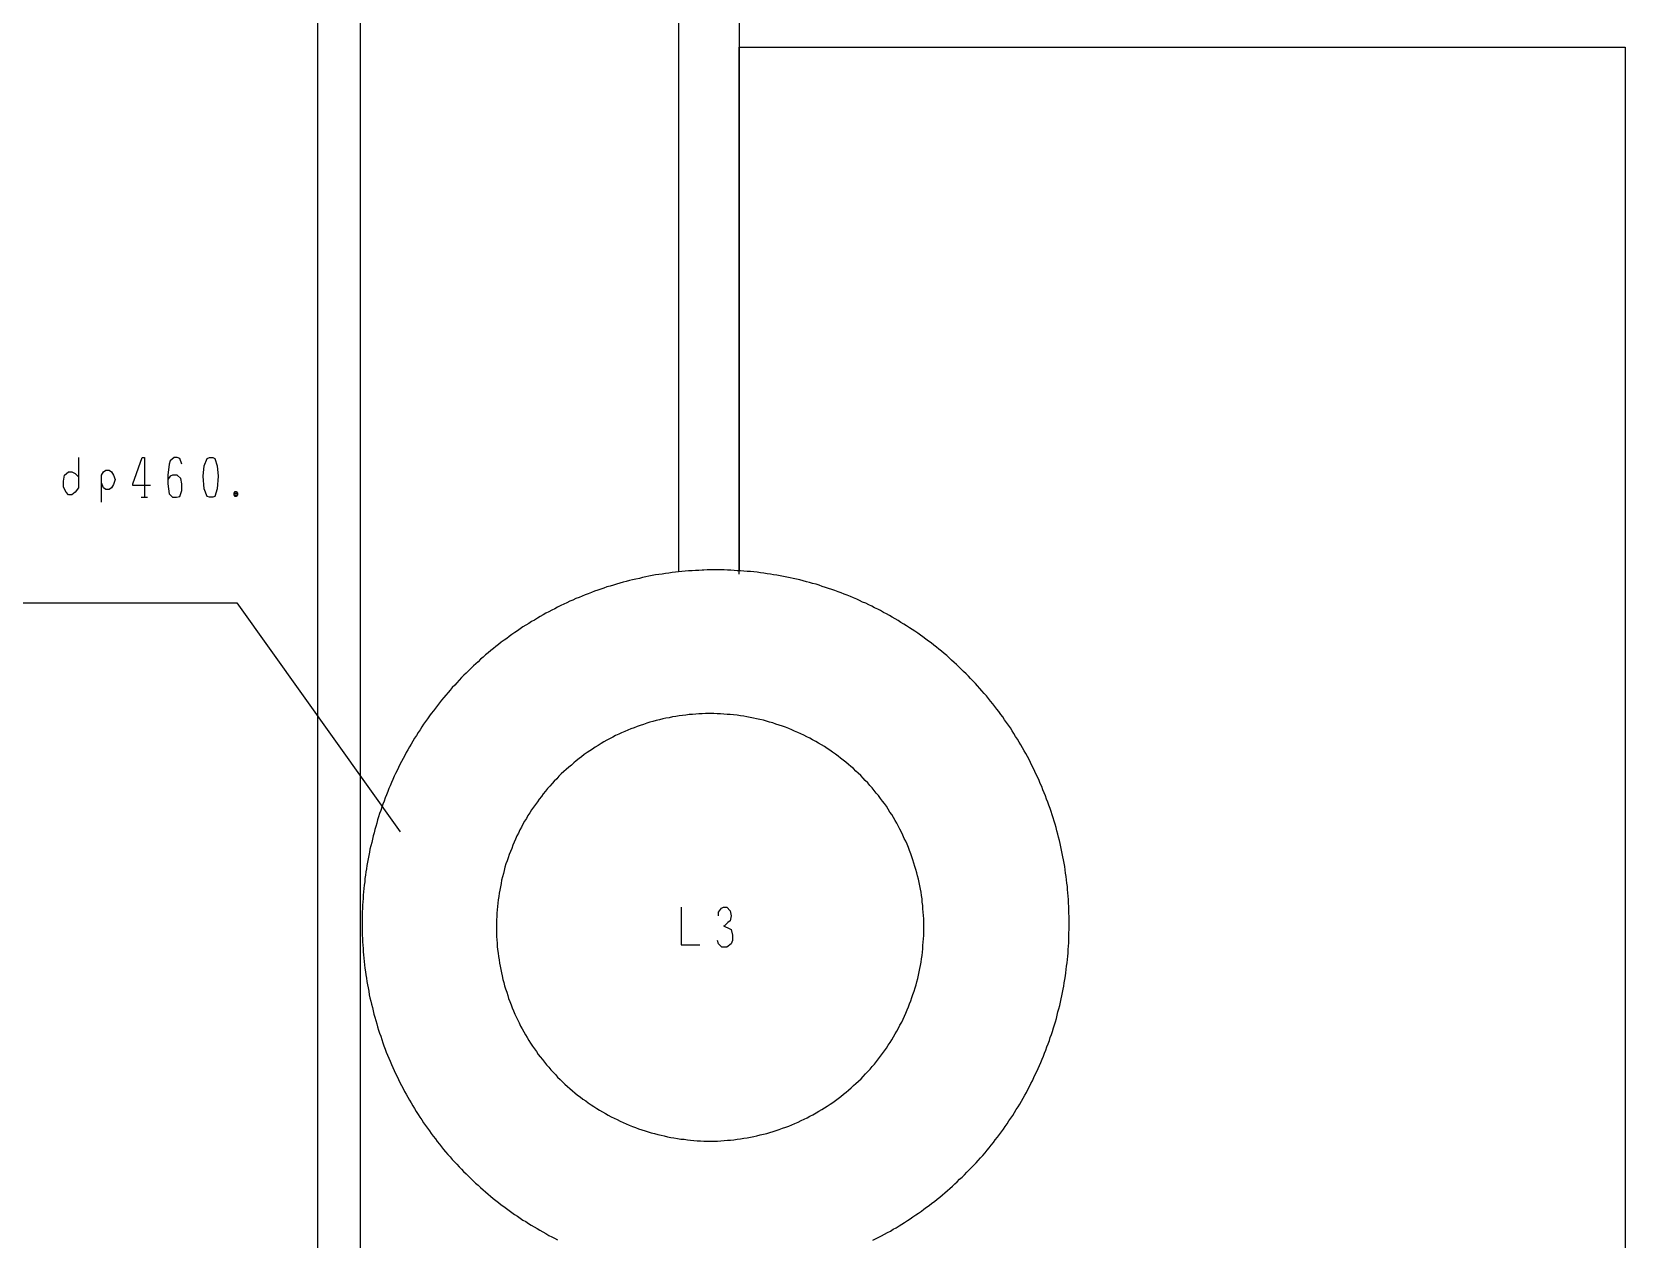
# Model space of a CAD drawing. Extents: x -228 to 961, y -124 to 716.
# Drawn here: x 531.6 to 698, y 406.4 to 532.5 of the extents above; entities that cross this region are included whole.
import ezdxf

# ---------------------------------------------------------------- set-up
doc = ezdxf.new("R2010")
doc.units = 0
doc.layers.add('1', color=1, linetype='CONTINUOUS')

msp = doc.modelspace()

# ---------------------------------------------------------------- linework, layer by layer
at = {"layer": '1'}
for p, q in [((561.42, 653.94), (561.42, 211.09)), ((565.92, 221.87), (565.92, 651.24)), ((599.15, 476.1), (599.15, 557)), ((605.45, 557), (605.45, 476.22)), ((605.45, 475.87), (605.45, 530.87)), ((605.45, 530.87), (697.98, 530.87)), ((697.98, 530.87), (697.98, 260.5)), ((536.45, 488.05), (536.45, 484.87)), ((542.13, 485.3), (543.1, 488.05)), ((543.1, 488.05), (543.35, 488.05)), ((543.35, 488.05), (543.35, 483.9)), ((546.05, 487.7), (545.93, 487.35)), ((546.45, 488.05), (546.05, 487.7)), ((546.78, 488.05), (546.45, 488.05)), ((547.03, 487.95), (546.78, 488.05)), ((547.25, 487.35), (547.03, 487.95)), ((549.6, 487.17), (549.9, 487.95)), ((549.9, 487.95), (550.13, 488.05)), ((550.13, 488.05), (550.48, 488.05)), ((550.48, 488.05), (550.7, 487.95)), ((550.7, 487.95), (550.93, 487.17)), ((534.9, 485.57), (535, 486.2)), ((535, 486.2), (535.4, 486.55)), ((535.4, 486.55), (535.75, 486.55)), ((535.75, 486.55), (536.1, 486.37)), ((536.1, 486.37), (536.45, 486.02)), ((538.85, 486.2), (539.08, 486.55)), ((538.85, 483.37), (538.85, 486.2)), ((539.08, 486.55), (539.33, 486.72)), ((539.33, 486.72), (539.65, 486.72)), ((539.65, 486.72), (539.9, 486.55)), ((539.9, 486.55), (540.13, 486.2)), ((540.13, 486.2), (540.3, 485.75)), ((545.93, 487.35), (545.8, 486.2)), ((545.8, 486.2), (545.8, 485.3)), ((546.05, 486.1), (545.8, 485.75)), ((546.28, 486.2), (546.05, 486.1)), ((546.78, 486.2), (546.28, 486.2)), ((547.13, 485.85), (546.78, 486.2)), ((549.48, 486.1), (549.6, 487.17)), ((549.6, 484.77), (549.48, 486.1)), ((550.93, 487.17), (551.05, 486.1)), ((551.05, 486.1), (550.93, 484.77)), ((534.9, 484.95), (534.9, 485.57)), ((535.18, 484.42), (534.9, 484.95)), ((535.4, 484.15), (535.18, 484.42)), ((536.1, 484.42), (535.75, 484.15)), ((536.45, 484.87), (536.1, 484.42)), ((539.08, 484.87), (538.85, 485.4)), ((539.33, 484.7), (539.08, 484.87)), ((539.65, 484.7), (539.33, 484.7)), ((539.9, 484.87), (539.65, 484.7)), ((540.13, 485.22), (539.9, 484.87)), ((540.3, 485.75), (540.13, 485.22)), ((542.13, 485.12), (542.13, 485.3)), ((543.98, 485.12), (542.13, 485.12)), ((545.8, 485.3), (545.93, 484.25)), ((545.93, 484.25), (546.28, 483.9)), ((547.03, 483.97), (547.25, 484.6)), ((547.25, 485.3), (547.13, 485.85)), ((547.25, 484.6), (547.25, 485.3)), ((549.9, 483.97), (549.6, 484.77)), ((550.93, 484.77), (550.7, 483.97)), ((552.7, 484.32), (552.83, 484.5)), ((552.7, 484.15), (552.7, 484.32)), ((552.7, 484.32), (553.05, 484.32)), ((552.83, 484.5), (552.93, 484.5)), ((552.93, 484.5), (553.05, 484.32)), ((553.05, 484.32), (553.05, 484.15)), ((535.75, 484.15), (535.4, 484.15)), ((543, 483.9), (543.68, 483.9)), ((546.28, 483.9), (546.68, 483.9)), ((546.68, 483.9), (547.03, 483.97)), ((550.13, 483.9), (549.9, 483.97)), ((550.48, 483.9), (550.13, 483.9)), ((550.7, 483.97), (550.48, 483.9)), ((552.83, 483.97), (552.7, 484.15)), ((552.7, 484.15), (553.05, 484.15)), ((552.93, 483.97), (552.83, 483.97)), ((553.05, 484.15), (552.93, 483.97)), ((597.75, 475.92), (597.4, 475.87)), ((598.1, 475.97), (597.75, 475.92)), ((598.45, 476.02), (598.1, 475.97)), ((598.8, 476.07), (598.45, 476.02)), ((599.13, 476.1), (598.8, 476.07)), ((599.48, 476.12), (599.13, 476.1)), ((599.83, 476.17), (599.48, 476.12)), ((600.18, 476.2), (599.83, 476.17)), ((600.53, 476.22), (600.18, 476.2)), ((600.88, 476.25), (600.53, 476.22)), ((601.23, 476.25), (600.88, 476.25)), ((601.58, 476.27), (601.23, 476.25)), ((601.78, 476.27), (601.58, 476.27)), ((602.13, 476.3), (601.78, 476.27)), ((602.48, 476.3), (602.13, 476.3)), ((602.83, 476.3), (602.48, 476.3)), ((603.18, 476.3), (602.83, 476.3)), ((603.53, 476.3), (603.18, 476.3)), ((603.88, 476.3), (603.53, 476.3)), ((604.23, 476.27), (603.88, 476.3)), ((604.58, 476.27), (604.23, 476.27)), ((604.93, 476.25), (604.58, 476.27)), ((605.25, 476.22), (604.93, 476.25)), ((605.6, 476.2), (605.25, 476.22)), ((605.95, 476.17), (605.6, 476.2)), ((606.3, 476.15), (605.95, 476.17)), ((606.65, 476.12), (606.3, 476.15)), ((607, 476.1), (606.65, 476.12)), ((607.35, 476.05), (607, 476.1)), ((607.68, 476), (607.35, 476.05)), ((608.03, 475.95), (607.68, 476)), ((608.38, 475.9), (608.03, 475.95)), ((608.73, 475.85), (608.38, 475.9)), ((591, 474.3), (590.68, 474.17)), ((591.33, 474.4), (591, 474.3)), ((591.65, 474.52), (591.33, 474.4)), ((592, 474.62), (591.65, 474.52)), ((592.33, 474.72), (592, 474.62)), ((592.65, 474.82), (592.33, 474.72)), ((593, 474.92), (592.65, 474.82)), ((593.33, 475.02), (593, 474.92)), ((593.65, 475.1), (593.33, 475.02)), ((594, 475.2), (593.65, 475.1)), ((594.33, 475.27), (594, 475.2)), ((594.68, 475.35), (594.33, 475.27)), ((595.03, 475.42), (594.68, 475.35)), ((595.35, 475.5), (595.03, 475.42)), ((595.7, 475.57), (595.35, 475.5)), ((596.03, 475.65), (595.7, 475.57)), ((596.38, 475.7), (596.03, 475.65)), ((596.73, 475.77), (596.38, 475.7)), ((597.08, 475.82), (596.73, 475.77)), ((597.4, 475.87), (597.08, 475.82)), ((609.05, 475.8), (608.73, 475.85)), ((609.4, 475.75), (609.05, 475.8)), ((609.75, 475.67), (609.4, 475.75)), ((610.1, 475.62), (609.75, 475.67)), ((610.43, 475.55), (610.1, 475.62)), ((610.78, 475.47), (610.43, 475.55)), ((611.1, 475.4), (610.78, 475.47)), ((611.45, 475.32), (611.1, 475.4)), ((611.8, 475.25), (611.45, 475.32)), ((612.13, 475.15), (611.8, 475.25)), ((612.48, 475.07), (612.13, 475.15)), ((612.8, 474.97), (612.48, 475.07)), ((613.13, 474.87), (612.8, 474.97)), ((613.48, 474.8), (613.13, 474.87)), ((613.8, 474.7), (613.48, 474.8)), ((614.13, 474.57), (613.8, 474.7)), ((614.48, 474.47), (614.13, 474.57)), ((614.8, 474.37), (614.48, 474.47)), ((615.13, 474.25), (614.8, 474.37)), ((615.45, 474.15), (615.13, 474.25)), ((366.33, 472.85), (552.98, 472.85)), ((552.98, 472.85), (570.05, 448.95)), ((586.83, 472.57), (586.5, 472.42)), ((587.13, 472.72), (586.83, 472.57)), ((587.45, 472.87), (587.13, 472.72)), ((587.78, 473.02), (587.45, 472.87)), ((588.08, 473.15), (587.78, 473.02)), ((588.4, 473.3), (588.08, 473.15)), ((588.73, 473.42), (588.4, 473.3)), ((589.05, 473.57), (588.73, 473.42)), ((589.38, 473.7), (589.05, 473.57)), ((589.7, 473.82), (589.38, 473.7)), ((590.03, 473.95), (589.7, 473.82)), ((590.35, 474.07), (590.03, 473.95)), ((590.68, 474.17), (590.35, 474.07)), ((615.78, 474.02), (615.45, 474.15)), ((616.1, 473.9), (615.78, 474.02)), ((616.43, 473.77), (616.1, 473.9)), ((616.75, 473.65), (616.43, 473.77)), ((617.08, 473.52), (616.75, 473.65)), ((617.4, 473.37), (617.08, 473.52)), ((617.73, 473.25), (617.4, 473.37)), ((618.03, 473.1), (617.73, 473.25)), ((618.35, 472.95), (618.03, 473.1)), ((618.68, 472.82), (618.35, 472.95)), ((618.98, 472.67), (618.68, 472.82)), ((619.3, 472.52), (618.98, 472.67)), ((583.78, 470.9), (583.48, 470.72)), ((584.08, 471.07), (583.78, 470.9)), ((584.38, 471.25), (584.08, 471.07)), ((584.68, 471.42), (584.38, 471.25)), ((584.98, 471.6), (584.68, 471.42)), ((585.28, 471.77), (584.98, 471.6)), ((585.58, 471.92), (585.28, 471.77)), ((585.9, 472.1), (585.58, 471.92)), ((586.2, 472.25), (585.9, 472.1)), ((586.5, 472.42), (586.2, 472.25)), ((619.6, 472.35), (619.3, 472.52)), ((619.93, 472.2), (619.6, 472.35)), ((620.23, 472.05), (619.93, 472.2)), ((620.53, 471.87), (620.23, 472.05)), ((620.85, 471.7), (620.53, 471.87)), ((621.15, 471.55), (620.85, 471.7)), ((621.45, 471.37), (621.15, 471.55)), ((621.75, 471.2), (621.45, 471.37)), ((622.05, 471.02), (621.75, 471.2)), ((622.35, 470.82), (622.05, 471.02)), ((581.45, 469.35), (581.18, 469.15)), ((581.73, 469.55), (581.45, 469.35)), ((582.03, 469.75), (581.73, 469.55)), ((582.3, 469.95), (582.03, 469.75)), ((582.6, 470.15), (582.3, 469.95)), ((582.88, 470.35), (582.6, 470.15)), ((583.18, 470.52), (582.88, 470.35)), ((583.48, 470.72), (583.18, 470.52)), ((622.65, 470.65), (622.35, 470.82)), ((622.93, 470.47), (622.65, 470.65)), ((623.23, 470.27), (622.93, 470.47)), ((623.53, 470.07), (623.23, 470.27)), ((623.8, 469.9), (623.53, 470.07)), ((624.1, 469.7), (623.8, 469.9)), ((624.38, 469.5), (624.1, 469.7)), ((624.65, 469.3), (624.38, 469.5)), ((624.95, 469.07), (624.65, 469.3)), ((579.25, 467.65), (578.98, 467.42)), ((579.53, 467.87), (579.25, 467.65)), ((579.8, 468.1), (579.53, 467.87)), ((580.05, 468.3), (579.8, 468.1)), ((580.33, 468.52), (580.05, 468.3)), ((580.6, 468.75), (580.33, 468.52)), ((580.9, 468.95), (580.6, 468.75)), ((581.18, 469.15), (580.9, 468.95)), ((625.23, 468.87), (624.95, 469.07)), ((625.5, 468.67), (625.23, 468.87)), ((625.78, 468.45), (625.5, 468.67)), ((626.05, 468.22), (625.78, 468.45)), ((626.3, 468.02), (626.05, 468.22)), ((626.58, 467.8), (626.3, 468.02)), ((626.85, 467.57), (626.58, 467.8)), ((627.13, 467.35), (626.85, 467.57)), ((577.45, 466.02), (577.2, 465.77)), ((577.7, 466.27), (577.45, 466.02)), ((577.95, 466.5), (577.7, 466.27)), ((578.2, 466.72), (577.95, 466.5)), ((578.45, 466.97), (578.2, 466.72)), ((578.73, 467.2), (578.45, 466.97)), ((578.98, 467.42), (578.73, 467.2)), ((627.38, 467.12), (627.13, 467.35)), ((627.63, 466.87), (627.38, 467.12)), ((627.9, 466.65), (627.63, 466.87)), ((628.15, 466.42), (627.9, 466.65)), ((628.4, 466.17), (628.15, 466.42)), ((628.65, 465.95), (628.4, 466.17)), ((628.9, 465.7), (628.65, 465.95)), ((575.75, 464.27), (575.5, 464.02)), ((575.98, 464.52), (575.75, 464.27)), ((576.23, 464.8), (575.98, 464.52)), ((576.45, 465.05), (576.23, 464.8)), ((576.7, 465.3), (576.45, 465.05)), ((576.95, 465.52), (576.7, 465.3)), ((577.2, 465.77), (576.95, 465.52)), ((629.15, 465.45), (628.9, 465.7)), ((629.4, 465.2), (629.15, 465.45)), ((629.63, 464.95), (629.4, 465.2)), ((629.88, 464.7), (629.63, 464.95)), ((630.13, 464.45), (629.88, 464.7)), ((630.35, 464.2), (630.13, 464.45)), ((574.38, 462.7), (574.15, 462.42)), ((574.6, 462.97), (574.38, 462.7)), ((574.83, 463.22), (574.6, 462.97)), ((575.05, 463.5), (574.83, 463.22)), ((575.28, 463.75), (575.05, 463.5)), ((575.5, 464.02), (575.28, 463.75)), ((630.58, 463.92), (630.35, 464.2)), ((630.8, 463.67), (630.58, 463.92)), ((631.05, 463.4), (630.8, 463.67)), ((631.28, 463.15), (631.05, 463.4)), ((631.5, 462.87), (631.28, 463.15)), ((631.7, 462.6), (631.5, 462.87)), ((631.93, 462.32), (631.7, 462.6)), ((573.1, 461.05), (572.9, 460.75)), ((573.3, 461.32), (573.1, 461.05)), ((573.53, 461.6), (573.3, 461.32)), ((573.73, 461.87), (573.53, 461.6)), ((573.95, 462.15), (573.73, 461.87)), ((574.15, 462.42), (573.95, 462.15)), ((598.5, 460.95), (598.15, 460.87)), ((598.83, 461), (598.5, 460.95)), ((599.18, 461.05), (598.83, 461)), ((599.53, 461.1), (599.18, 461.05)), ((599.88, 461.15), (599.53, 461.1)), ((600.23, 461.2), (599.88, 461.15)), ((600.58, 461.22), (600.23, 461.2)), ((600.93, 461.25), (600.58, 461.22)), ((601.25, 461.27), (600.93, 461.25)), ((601.6, 461.27), (601.25, 461.27)), ((601.95, 461.3), (601.6, 461.27)), ((602.3, 461.3), (601.95, 461.3)), ((602.45, 461.3), (602.3, 461.3)), ((602.8, 461.3), (602.45, 461.3)), ((603.15, 461.27), (602.8, 461.3)), ((603.5, 461.27), (603.15, 461.27)), ((603.85, 461.25), (603.5, 461.27)), ((604.2, 461.22), (603.85, 461.25)), ((604.53, 461.2), (604.2, 461.22)), ((604.88, 461.17), (604.53, 461.2)), ((605.23, 461.12), (604.88, 461.17)), ((605.58, 461.07), (605.23, 461.12)), ((605.93, 461.02), (605.58, 461.07)), ((606.25, 460.97), (605.93, 461.02)), ((606.6, 460.9), (606.25, 460.97)), ((632.15, 462.05), (631.93, 462.32)), ((632.35, 461.77), (632.15, 462.05)), ((632.58, 461.5), (632.35, 461.77)), ((632.78, 461.22), (632.58, 461.5)), ((632.98, 460.95), (632.78, 461.22)), ((633.18, 460.65), (632.98, 460.95)), ((571.93, 459.32), (571.75, 459.02)), ((572.13, 459.6), (571.93, 459.32)), ((572.3, 459.9), (572.13, 459.6)), ((572.5, 460.2), (572.3, 459.9)), ((572.7, 460.47), (572.5, 460.2)), ((572.9, 460.75), (572.7, 460.47)), ((593.18, 459.3), (592.88, 459.15)), ((593.5, 459.42), (593.18, 459.3)), ((593.83, 459.57), (593.5, 459.42)), ((594.15, 459.7), (593.83, 459.57)), ((594.48, 459.82), (594.15, 459.7)), ((594.8, 459.95), (594.48, 459.82)), ((595.13, 460.07), (594.8, 459.95)), ((595.45, 460.17), (595.13, 460.07)), ((595.8, 460.3), (595.45, 460.17)), ((596.13, 460.4), (595.8, 460.3)), ((596.45, 460.47), (596.13, 460.4)), ((596.8, 460.57), (596.45, 460.47)), ((597.13, 460.65), (596.8, 460.57)), ((597.48, 460.75), (597.13, 460.65)), ((597.8, 460.82), (597.48, 460.75)), ((598.15, 460.87), (597.8, 460.82)), ((606.95, 460.82), (606.6, 460.9)), ((607.28, 460.75), (606.95, 460.82)), ((607.63, 460.67), (607.28, 460.75)), ((607.98, 460.6), (607.63, 460.67)), ((608.3, 460.5), (607.98, 460.6)), ((608.63, 460.42), (608.3, 460.5)), ((608.98, 460.32), (608.63, 460.42)), ((609.3, 460.2), (608.98, 460.32)), ((609.63, 460.1), (609.3, 460.2)), ((609.98, 459.97), (609.63, 460.1)), ((610.3, 459.87), (609.98, 459.97)), ((610.63, 459.75), (610.3, 459.87)), ((610.95, 459.6), (610.63, 459.75)), ((611.25, 459.47), (610.95, 459.6)), ((611.58, 459.32), (611.25, 459.47)), ((611.9, 459.2), (611.58, 459.32)), ((633.38, 460.37), (633.18, 460.65)), ((633.58, 460.1), (633.38, 460.37)), ((633.78, 459.8), (633.58, 460.1)), ((633.95, 459.5), (633.78, 459.8)), ((634.15, 459.22), (633.95, 459.5)), ((571.03, 457.82), (570.85, 457.52)), ((571.2, 458.12), (571.03, 457.82)), ((571.38, 458.42), (571.2, 458.12)), ((571.55, 458.72), (571.38, 458.42)), ((571.75, 459.02), (571.55, 458.72)), ((590.15, 457.6), (589.85, 457.42)), ((590.43, 457.8), (590.15, 457.6)), ((590.73, 457.97), (590.43, 457.8)), ((591.03, 458.17), (590.73, 457.97)), ((591.33, 458.35), (591.03, 458.17)), ((591.63, 458.52), (591.33, 458.35)), ((591.93, 458.67), (591.63, 458.52)), ((592.25, 458.85), (591.93, 458.67)), ((592.55, 459), (592.25, 458.85)), ((592.88, 459.15), (592.55, 459)), ((612.2, 459.05), (611.9, 459.2)), ((612.53, 458.87), (612.2, 459.05)), ((612.83, 458.72), (612.53, 458.87)), ((613.13, 458.55), (612.83, 458.72)), ((613.45, 458.4), (613.13, 458.55)), ((613.75, 458.22), (613.45, 458.4)), ((614.05, 458.02), (613.75, 458.22)), ((614.35, 457.85), (614.05, 458.02)), ((614.63, 457.67), (614.35, 457.85)), ((614.93, 457.47), (614.63, 457.67)), ((634.33, 458.92), (634.15, 459.22)), ((634.53, 458.62), (634.33, 458.92)), ((634.7, 458.32), (634.53, 458.62)), ((634.88, 458.02), (634.7, 458.32)), ((635.05, 457.72), (634.88, 458.02)), ((635.23, 457.42), (635.05, 457.72)), ((570.03, 456), (569.88, 455.67)), ((570.2, 456.3), (570.03, 456)), ((570.35, 456.62), (570.2, 456.3)), ((570.53, 456.92), (570.35, 456.62)), ((570.68, 457.22), (570.53, 456.92)), ((570.85, 457.52), (570.68, 457.22)), ((587.93, 455.92), (587.65, 455.7)), ((588.18, 456.15), (587.93, 455.92)), ((588.45, 456.37), (588.18, 456.15)), ((588.73, 456.6), (588.45, 456.37)), ((589, 456.8), (588.73, 456.6)), ((589.28, 457.02), (589, 456.8)), ((589.58, 457.22), (589.28, 457.02)), ((589.85, 457.42), (589.58, 457.22)), ((615.2, 457.27), (614.93, 457.47)), ((615.5, 457.07), (615.2, 457.27)), ((615.78, 456.87), (615.5, 457.07)), ((616.05, 456.65), (615.78, 456.87)), ((616.33, 456.45), (616.05, 456.65)), ((616.6, 456.22), (616.33, 456.45)), ((616.88, 456), (616.6, 456.22)), ((617.13, 455.77), (616.88, 456)), ((635.38, 457.12), (635.23, 457.42)), ((635.55, 456.82), (635.38, 457.12)), ((635.73, 456.5), (635.55, 456.82)), ((635.88, 456.2), (635.73, 456.5)), ((636.03, 455.87), (635.88, 456.2)), ((569.28, 454.42), (569.15, 454.1)), ((569.43, 454.75), (569.28, 454.42)), ((569.58, 455.05), (569.43, 454.75)), ((569.73, 455.37), (569.58, 455.05)), ((569.88, 455.67), (569.73, 455.37)), ((586.15, 454.25), (585.93, 454)), ((586.4, 454.5), (586.15, 454.25)), ((586.63, 454.75), (586.4, 454.5)), ((586.88, 455), (586.63, 454.75)), ((587.13, 455.25), (586.88, 455)), ((587.4, 455.47), (587.13, 455.25)), ((587.65, 455.7), (587.4, 455.47)), ((617.4, 455.55), (617.13, 455.77)), ((617.65, 455.3), (617.4, 455.55)), ((617.9, 455.07), (617.65, 455.3)), ((618.15, 454.82), (617.9, 455.07)), ((618.4, 454.57), (618.15, 454.82)), ((618.63, 454.32), (618.4, 454.57)), ((618.88, 454.07), (618.63, 454.32)), ((636.18, 455.57), (636.03, 455.87)), ((636.33, 455.25), (636.18, 455.57)), ((636.48, 454.95), (636.33, 455.25)), ((636.63, 454.62), (636.48, 454.95)), ((636.78, 454.3), (636.63, 454.62)), ((636.9, 454), (636.78, 454.3)), ((568.63, 452.82), (568.5, 452.5)), ((568.75, 453.15), (568.63, 452.82)), ((568.88, 453.47), (568.75, 453.15)), ((569, 453.77), (568.88, 453.47)), ((569.15, 454.1), (569, 453.77)), ((584.8, 452.65), (584.58, 452.37)), ((585, 452.92), (584.8, 452.65)), ((585.23, 453.2), (585, 452.92)), ((585.45, 453.47), (585.23, 453.2)), ((585.68, 453.72), (585.45, 453.47)), ((585.93, 454), (585.68, 453.72)), ((619.1, 453.8), (618.88, 454.07)), ((619.33, 453.55), (619.1, 453.8)), ((619.55, 453.27), (619.33, 453.55)), ((619.78, 453), (619.55, 453.27)), ((620, 452.75), (619.78, 453)), ((620.2, 452.45), (620, 452.75)), ((637.05, 453.67), (636.9, 454)), ((637.18, 453.35), (637.05, 453.67)), ((637.3, 453.02), (637.18, 453.35)), ((637.43, 452.7), (637.3, 453.02)), ((637.55, 452.37), (637.43, 452.7)), ((568.03, 451.17), (567.9, 450.85)), ((568.13, 451.52), (568.03, 451.17)), ((568.25, 451.85), (568.13, 451.52)), ((568.38, 452.17), (568.25, 451.85)), ((568.5, 452.5), (568.38, 452.17)), ((583.6, 450.95), (583.4, 450.65)), ((583.78, 451.25), (583.6, 450.95)), ((583.98, 451.52), (583.78, 451.25)), ((584.18, 451.82), (583.98, 451.52)), ((584.38, 452.1), (584.18, 451.82)), ((584.58, 452.37), (584.38, 452.1)), ((620.43, 452.17), (620.2, 452.45)), ((620.63, 451.9), (620.43, 452.17)), ((620.83, 451.62), (620.63, 451.9)), ((621.03, 451.32), (620.83, 451.62)), ((621.2, 451.02), (621.03, 451.32)), ((621.4, 450.75), (621.2, 451.02)), ((637.68, 452.05), (637.55, 452.37)), ((637.8, 451.72), (637.68, 452.05)), ((637.93, 451.4), (637.8, 451.72)), ((638.03, 451.07), (637.93, 451.4)), ((638.13, 450.72), (638.03, 451.07)), ((567.5, 449.52), (567.4, 449.2)), ((567.6, 449.85), (567.5, 449.52)), ((567.7, 450.2), (567.6, 449.85)), ((567.8, 450.52), (567.7, 450.2)), ((567.9, 450.85), (567.8, 450.52)), ((582.73, 449.45), (582.55, 449.15)), ((582.88, 449.75), (582.73, 449.45)), ((583.05, 450.05), (582.88, 449.75)), ((583.23, 450.35), (583.05, 450.05)), ((583.4, 450.65), (583.23, 450.35)), ((621.58, 450.45), (621.4, 450.75)), ((621.75, 450.15), (621.58, 450.45)), ((621.93, 449.85), (621.75, 450.15)), ((622.1, 449.52), (621.93, 449.85)), ((622.25, 449.22), (622.1, 449.52)), ((638.25, 450.4), (638.13, 450.72)), ((638.35, 450.07), (638.25, 450.4)), ((638.45, 449.75), (638.35, 450.07)), ((638.55, 449.4), (638.45, 449.75)), ((638.63, 449.07), (638.55, 449.4)), ((567.08, 447.85), (566.98, 447.5)), ((567.15, 448.17), (567.08, 447.85)), ((567.23, 448.52), (567.15, 448.17)), ((567.33, 448.85), (567.23, 448.52)), ((567.4, 449.2), (567.33, 448.85)), ((581.95, 447.87), (581.83, 447.55)), ((582.1, 448.2), (581.95, 447.87)), ((582.25, 448.52), (582.1, 448.2)), ((582.4, 448.82), (582.25, 448.52)), ((582.55, 449.15), (582.4, 448.82)), ((622.4, 448.92), (622.25, 449.22)), ((622.55, 448.6), (622.4, 448.92)), ((622.7, 448.27), (622.55, 448.6)), ((622.85, 447.97), (622.7, 448.27)), ((623, 447.65), (622.85, 447.97)), ((623.13, 447.32), (623, 447.65)), ((638.73, 448.72), (638.63, 449.07)), ((638.8, 448.4), (638.73, 448.72)), ((638.9, 448.05), (638.8, 448.4)), ((638.98, 447.72), (638.9, 448.05)), ((639.05, 447.37), (638.98, 447.72)), ((566.7, 446.12), (566.65, 445.8)), ((566.78, 446.47), (566.7, 446.12)), ((566.85, 446.82), (566.78, 446.47)), ((566.9, 447.15), (566.85, 446.82)), ((566.98, 447.5), (566.9, 447.15)), ((581.33, 446.25), (581.23, 445.92)), ((581.45, 446.57), (581.33, 446.25)), ((581.58, 446.9), (581.45, 446.57)), ((581.7, 447.22), (581.58, 446.9)), ((581.83, 447.55), (581.7, 447.22)), ((623.25, 447), (623.13, 447.32)), ((623.38, 446.67), (623.25, 447)), ((623.5, 446.35), (623.38, 446.67)), ((623.6, 446.02), (623.5, 446.35)), ((623.7, 445.67), (623.6, 446.02)), ((639.13, 447.05), (639.05, 447.37)), ((639.2, 446.7), (639.13, 447.05)), ((639.25, 446.35), (639.2, 446.7)), ((639.33, 446.02), (639.25, 446.35)), ((639.38, 445.67), (639.33, 446.02)), ((566.43, 444.42), (566.38, 444.07)), ((566.48, 444.77), (566.43, 444.42)), ((566.53, 445.1), (566.48, 444.77)), ((566.58, 445.45), (566.53, 445.1)), ((566.65, 445.8), (566.58, 445.45)), ((580.83, 444.6), (580.75, 444.25)), ((580.93, 444.92), (580.83, 444.6)), ((581, 445.25), (580.93, 444.92)), ((581.1, 445.6), (581, 445.25)), ((581.23, 445.92), (581.1, 445.6)), ((623.8, 445.35), (623.7, 445.67)), ((623.9, 445.02), (623.8, 445.35)), ((624, 444.67), (623.9, 445.02)), ((624.08, 444.35), (624, 444.67)), ((624.18, 444), (624.08, 444.35)), ((639.45, 445.32), (639.38, 445.67)), ((639.5, 444.97), (639.45, 445.32)), ((639.55, 444.65), (639.5, 444.97)), ((639.6, 444.3), (639.55, 444.65)), ((639.65, 443.95), (639.6, 444.3)), ((566.23, 442.7), (566.2, 442.35)), ((566.25, 443.05), (566.23, 442.7)), ((566.3, 443.37), (566.25, 443.05)), ((566.35, 443.72), (566.3, 443.37)), ((566.38, 444.07), (566.35, 443.72)), ((580.45, 442.87), (580.4, 442.55)), ((580.53, 443.22), (580.45, 442.87)), ((580.6, 443.57), (580.53, 443.22)), ((580.65, 443.9), (580.6, 443.57)), ((580.75, 444.25), (580.65, 443.9)), ((624.25, 443.67), (624.18, 444)), ((624.33, 443.32), (624.25, 443.67)), ((624.38, 442.97), (624.33, 443.32)), ((624.45, 442.65), (624.38, 442.97)), ((624.5, 442.3), (624.45, 442.65)), ((639.68, 443.6), (639.65, 443.95)), ((639.73, 443.25), (639.68, 443.6)), ((639.75, 442.92), (639.73, 443.25)), ((639.78, 442.57), (639.75, 442.92)), ((566.13, 440.95), (566.1, 440.6)), ((566.15, 441.65), (566.13, 441.3)), ((566.13, 441.3), (566.13, 440.95)), ((566.18, 442), (566.15, 441.65)), ((566.2, 442.35), (566.18, 442)), ((580.23, 441.15), (580.18, 440.82)), ((580.25, 441.5), (580.23, 441.15)), ((580.3, 441.85), (580.25, 441.5)), ((580.35, 442.2), (580.3, 441.85)), ((580.4, 442.55), (580.35, 442.2)), ((599.4, 441.07), (599.4, 437.17)), ((603.3, 440.55), (603.6, 440.97)), ((603.6, 440.97), (603.83, 441.07)), ((603.83, 441.07), (604.18, 441.07)), ((604.18, 441.07), (604.5, 440.72)), ((624.55, 441.95), (624.5, 442.3)), ((624.58, 441.6), (624.55, 441.95)), ((624.63, 441.25), (624.58, 441.6)), ((624.65, 440.9), (624.63, 441.25)), ((639.83, 442.22), (639.78, 442.57)), ((639.85, 441.87), (639.83, 442.22)), ((639.85, 441.52), (639.85, 441.87)), ((639.88, 441.17), (639.85, 441.52)), ((639.9, 440.82), (639.88, 441.17)), ((566.1, 440.25), (566.08, 439.9)), ((566.08, 439.9), (566.08, 439.57)), ((566.08, 439.57), (566.08, 439.22)), ((566.1, 440.6), (566.1, 440.25)), ((580.13, 439.42), (580.1, 439.07)), ((580.15, 440.12), (580.13, 439.77)), ((580.13, 439.77), (580.13, 439.42)), ((580.18, 440.82), (580.15, 440.47)), ((580.15, 440.47), (580.15, 440.12)), ((603.3, 440.17), (603.3, 440.55)), ((604.28, 439.47), (603.88, 439.12)), ((604.5, 439.65), (604.28, 439.47)), ((604.5, 440.72), (604.63, 440.17)), ((604.63, 440.17), (604.5, 439.65)), ((624.68, 440.57), (624.65, 440.9)), ((624.7, 440.22), (624.68, 440.57)), ((624.73, 439.87), (624.7, 440.22)), ((624.73, 439.52), (624.73, 439.87)), ((624.75, 439.17), (624.73, 439.52)), ((639.9, 440.47), (639.9, 440.82)), ((639.93, 440.12), (639.9, 440.47)), ((639.93, 439.8), (639.93, 440.12)), ((639.93, 439.45), (639.93, 439.8)), ((639.93, 439.1), (639.93, 439.45)), ((566.08, 439.22), (566.08, 438.87)), ((566.08, 438.87), (566.1, 438.52)), ((566.1, 438.52), (566.1, 438.17)), ((566.1, 438.17), (566.13, 437.82)), ((566.13, 437.82), (566.13, 437.47)), ((580.1, 439.07), (580.13, 438.72)), ((580.13, 438.72), (580.13, 438.37)), ((580.13, 438.37), (580.13, 438.02)), ((580.13, 438.02), (580.15, 437.67)), ((580.15, 437.67), (580.18, 437.32)), ((603.3, 437.27), (603.18, 437.62)), ((603.88, 439.12), (603.83, 439.12)), ((603.88, 439.12), (604.4, 438.85)), ((604.4, 438.85), (604.63, 438.77)), ((604.63, 438.77), (604.75, 438.15)), ((604.75, 437.62), (604.63, 437.27)), ((604.75, 438.15), (604.75, 437.62)), ((624.68, 437.42), (624.7, 437.77)), ((624.7, 437.77), (624.73, 438.12)), ((624.73, 438.47), (624.75, 438.82)), ((624.73, 438.12), (624.73, 438.47)), ((624.75, 438.82), (624.75, 439.17)), ((639.88, 437.7), (639.9, 438.05)), ((639.88, 437.35), (639.88, 437.7)), ((639.9, 438.4), (639.93, 438.75)), ((639.9, 438.05), (639.9, 438.4)), ((639.93, 438.75), (639.93, 439.1)), ((566.13, 437.47), (566.15, 437.12)), ((566.15, 437.12), (566.18, 436.77)), ((566.18, 436.77), (566.2, 436.42)), ((566.2, 436.42), (566.23, 436.1)), ((566.23, 436.1), (566.25, 435.75)), ((580.18, 437.32), (580.2, 436.97)), ((580.2, 436.97), (580.23, 436.65)), ((580.23, 436.65), (580.28, 436.3)), ((580.28, 436.3), (580.33, 435.95)), ((580.33, 435.95), (580.38, 435.6)), ((599.4, 437.17), (601.35, 437.17)), ((603.65, 436.92), (603.3, 437.27)), ((604.18, 436.92), (603.65, 436.92)), ((604.63, 437.27), (604.18, 436.92)), ((624.5, 435.7), (624.55, 436.05)), ((624.55, 436.05), (624.6, 436.4)), ((624.6, 436.4), (624.63, 436.72)), ((624.63, 436.72), (624.65, 437.07)), ((624.65, 437.07), (624.68, 437.42)), ((639.73, 435.62), (639.78, 435.97)), ((639.78, 435.97), (639.8, 436.3)), ((639.8, 436.3), (639.83, 436.65)), ((639.83, 436.65), (639.85, 437)), ((639.85, 437), (639.88, 437.35)), ((566.25, 435.75), (566.3, 435.4)), ((566.3, 435.4), (566.33, 435.05)), ((566.33, 435.05), (566.38, 434.7)), ((566.38, 434.7), (566.43, 434.35)), ((566.43, 434.35), (566.48, 434.02)), ((580.38, 435.6), (580.43, 435.25)), ((580.43, 435.25), (580.48, 434.92)), ((580.48, 434.92), (580.55, 434.57)), ((580.55, 434.57), (580.63, 434.22)), ((624.18, 433.97), (624.25, 434.32)), ((624.25, 434.32), (624.33, 434.67)), ((624.33, 434.67), (624.38, 435)), ((624.38, 435), (624.45, 435.35)), ((624.45, 435.35), (624.5, 435.7)), ((639.58, 434.22), (639.6, 434.57)), ((639.6, 434.57), (639.65, 434.92)), ((639.65, 434.92), (639.7, 435.27)), ((639.7, 435.27), (639.73, 435.62)), ((566.48, 434.02), (566.53, 433.67)), ((566.53, 433.67), (566.58, 433.32)), ((566.58, 433.32), (566.65, 432.97)), ((566.65, 432.97), (566.7, 432.65)), ((566.7, 432.65), (566.78, 432.3)), ((580.63, 434.22), (580.7, 433.9)), ((580.7, 433.9), (580.78, 433.55)), ((580.78, 433.55), (580.88, 433.22)), ((580.88, 433.22), (580.95, 432.87)), ((580.95, 432.87), (581.05, 432.55)), ((623.73, 432.3), (623.83, 432.65)), ((623.83, 432.65), (623.93, 432.97)), ((623.93, 432.97), (624, 433.3)), ((624, 433.3), (624.1, 433.65)), ((624.1, 433.65), (624.18, 433.97)), ((639.28, 432.52), (639.35, 432.85)), ((639.35, 432.85), (639.4, 433.2)), ((639.4, 433.2), (639.45, 433.55)), ((639.45, 433.55), (639.53, 433.9)), ((639.53, 433.9), (639.58, 434.22)), ((566.78, 432.3), (566.83, 431.95)), ((566.83, 431.95), (566.9, 431.62)), ((566.9, 431.62), (566.98, 431.27)), ((566.98, 431.27), (567.05, 430.95)), ((581.05, 432.55), (581.18, 432.22)), ((581.18, 432.22), (581.28, 431.87)), ((581.28, 431.87), (581.38, 431.55)), ((581.38, 431.55), (581.5, 431.22)), ((581.5, 431.22), (581.63, 430.9)), ((623.13, 430.67), (623.25, 431)), ((623.25, 431), (623.38, 431.32)), ((623.38, 431.32), (623.5, 431.65)), ((623.5, 431.65), (623.6, 431.97)), ((623.6, 431.97), (623.73, 432.3)), ((638.93, 430.82), (639, 431.15)), ((639, 431.15), (639.08, 431.5)), ((639.08, 431.5), (639.15, 431.82)), ((639.15, 431.82), (639.23, 432.17)), ((639.23, 432.17), (639.28, 432.52)), ((567.05, 430.95), (567.15, 430.6)), ((567.15, 430.6), (567.23, 430.27)), ((567.23, 430.27), (567.3, 429.92)), ((567.3, 429.92), (567.4, 429.6)), ((567.4, 429.6), (567.5, 429.25)), ((581.63, 430.9), (581.75, 430.57)), ((581.75, 430.57), (581.9, 430.25)), ((581.9, 430.25), (582.03, 429.92)), ((582.03, 429.92), (582.18, 429.62)), ((582.18, 429.62), (582.33, 429.3)), ((582.33, 429.3), (582.48, 429)), ((622.43, 429.07), (622.58, 429.4)), ((622.58, 429.4), (622.73, 429.7)), ((622.73, 429.7), (622.85, 430.02)), ((622.85, 430.02), (623, 430.35)), ((623, 430.35), (623.13, 430.67)), ((638.48, 429.12), (638.58, 429.47)), ((638.58, 429.47), (638.65, 429.8)), ((638.65, 429.8), (638.75, 430.15)), ((638.75, 430.15), (638.83, 430.47)), ((638.83, 430.47), (638.93, 430.82)), ((567.5, 429.25), (567.6, 428.92)), ((567.6, 428.92), (567.7, 428.6)), ((567.7, 428.6), (567.8, 428.25)), ((567.8, 428.25), (567.9, 427.92)), ((567.9, 427.92), (568.03, 427.6)), ((582.48, 429), (582.63, 428.67)), ((582.63, 428.67), (582.8, 428.37)), ((582.8, 428.37), (582.98, 428.07)), ((582.98, 428.07), (583.13, 427.77)), ((583.13, 427.77), (583.33, 427.47)), ((621.58, 427.55), (621.75, 427.85)), ((621.75, 427.85), (621.93, 428.15)), ((621.93, 428.15), (622.1, 428.45)), ((622.1, 428.45), (622.25, 428.77)), ((622.25, 428.77), (622.43, 429.07)), ((637.95, 427.47), (638.08, 427.8)), ((638.08, 427.8), (638.18, 428.12)), ((638.18, 428.12), (638.28, 428.47)), ((638.28, 428.47), (638.38, 428.8)), ((638.38, 428.8), (638.48, 429.12)), ((568.03, 427.6), (568.13, 427.27)), ((568.13, 427.27), (568.25, 426.92)), ((568.25, 426.92), (568.35, 426.6)), ((568.35, 426.6), (568.48, 426.27)), ((568.48, 426.27), (568.6, 425.95)), ((583.33, 427.47), (583.5, 427.17)), ((583.5, 427.17), (583.68, 426.87)), ((583.68, 426.87), (583.88, 426.57)), ((583.88, 426.57), (584.08, 426.3)), ((584.08, 426.3), (584.28, 426)), ((584.28, 426), (584.48, 425.72)), ((620.43, 425.8), (620.63, 426.1)), ((620.63, 426.1), (620.83, 426.37)), ((620.83, 426.37), (621.03, 426.67)), ((621.03, 426.67), (621.23, 426.95)), ((621.23, 426.95), (621.4, 427.25)), ((621.4, 427.25), (621.58, 427.55)), ((637.35, 425.85), (637.48, 426.17)), ((637.48, 426.17), (637.6, 426.5)), ((637.6, 426.5), (637.73, 426.82)), ((637.73, 426.82), (637.85, 427.15)), ((637.85, 427.15), (637.95, 427.47)), ((568.6, 425.95), (568.73, 425.62)), ((568.73, 425.62), (568.88, 425.32)), ((568.88, 425.32), (569, 425)), ((569, 425), (569.15, 424.67)), ((569.15, 424.67), (569.28, 424.35)), ((569.28, 424.35), (569.43, 424.02)), ((584.48, 425.72), (584.68, 425.45)), ((584.68, 425.45), (584.9, 425.17)), ((584.9, 425.17), (585.13, 424.9)), ((585.13, 424.9), (585.35, 424.62)), ((585.35, 424.62), (585.58, 424.37)), ((585.58, 424.37), (585.8, 424.1)), ((619.13, 424.17), (619.35, 424.45)), ((619.35, 424.45), (619.58, 424.7)), ((619.58, 424.7), (619.8, 424.97)), ((619.8, 424.97), (620, 425.25)), ((620, 425.25), (620.23, 425.52)), ((620.23, 425.52), (620.43, 425.8)), ((636.68, 424.25), (636.83, 424.55)), ((636.83, 424.55), (636.95, 424.87)), ((636.95, 424.87), (637.1, 425.2)), ((637.1, 425.2), (637.23, 425.52)), ((637.23, 425.52), (637.35, 425.85)), ((569.43, 424.02), (569.58, 423.72)), ((569.58, 423.72), (569.73, 423.4)), ((569.73, 423.4), (569.88, 423.1)), ((569.88, 423.1), (570.03, 422.77)), ((570.03, 422.77), (570.18, 422.47)), ((585.8, 424.1), (586.03, 423.85)), ((586.03, 423.85), (586.28, 423.6)), ((586.28, 423.6), (586.5, 423.35)), ((586.5, 423.35), (586.75, 423.1)), ((586.75, 423.1), (587, 422.85)), ((587, 422.85), (587.25, 422.62)), ((617.4, 422.45), (617.65, 422.67)), ((617.65, 422.67), (617.93, 422.92)), ((617.93, 422.92), (618.18, 423.17)), ((618.18, 423.17), (618.4, 423.42)), ((618.4, 423.42), (618.65, 423.67)), ((618.65, 423.67), (618.88, 423.92)), ((618.88, 423.92), (619.13, 424.17)), ((635.78, 422.35), (635.93, 422.67)), ((635.93, 422.67), (636.08, 422.97)), ((636.08, 422.97), (636.23, 423.3)), ((636.23, 423.3), (636.38, 423.6)), ((636.38, 423.6), (636.53, 423.92)), ((636.53, 423.92), (636.68, 424.25)), ((570.18, 422.47), (570.35, 422.15)), ((570.35, 422.15), (570.5, 421.85)), ((570.5, 421.85), (570.68, 421.55)), ((570.68, 421.55), (570.85, 421.25)), ((570.85, 421.25), (571.03, 420.95)), ((587.25, 422.62), (587.53, 422.37)), ((587.53, 422.37), (587.78, 422.15)), ((587.78, 422.15), (588.05, 421.92)), ((588.05, 421.92), (588.3, 421.7)), ((588.3, 421.7), (588.58, 421.47)), ((588.58, 421.47), (588.85, 421.27)), ((588.85, 421.27), (589.13, 421.05)), ((589.13, 421.05), (589.43, 420.85)), ((615.5, 420.9), (615.8, 421.12)), ((615.8, 421.12), (616.08, 421.32)), ((616.08, 421.32), (616.35, 421.55)), ((616.35, 421.55), (616.63, 421.77)), ((616.63, 421.77), (616.88, 421.97)), ((616.88, 421.97), (617.15, 422.22)), ((617.15, 422.22), (617.4, 422.45)), ((634.93, 420.82), (635.1, 421.15)), ((635.1, 421.15), (635.28, 421.45)), ((635.28, 421.45), (635.45, 421.75)), ((635.45, 421.75), (635.6, 422.05)), ((635.6, 422.05), (635.78, 422.35)), ((571.03, 420.95), (571.2, 420.65)), ((571.2, 420.65), (571.38, 420.35)), ((571.38, 420.35), (571.55, 420.05)), ((571.55, 420.05), (571.73, 419.75)), ((571.73, 419.75), (571.93, 419.45)), ((571.93, 419.45), (572.1, 419.17)), ((589.43, 420.85), (589.7, 420.65)), ((589.7, 420.65), (590, 420.45)), ((590, 420.45), (590.28, 420.27)), ((590.28, 420.27), (590.58, 420.07)), ((590.58, 420.07), (590.88, 419.9)), ((590.88, 419.9), (591.18, 419.72)), ((591.18, 419.72), (591.48, 419.55)), ((591.48, 419.55), (591.78, 419.37)), ((591.78, 419.37), (592.08, 419.2)), ((612.85, 419.25), (613.15, 419.42)), ((613.15, 419.42), (613.48, 419.6)), ((613.48, 419.6), (613.78, 419.77)), ((613.78, 419.77), (614.08, 419.95)), ((614.08, 419.95), (614.35, 420.12)), ((614.35, 420.12), (614.65, 420.32)), ((614.65, 420.32), (614.95, 420.5)), ((614.95, 420.5), (615.23, 420.7)), ((615.23, 420.7), (615.5, 420.9)), ((633.83, 419.05), (634.03, 419.35)), ((634.03, 419.35), (634.2, 419.65)), ((634.2, 419.65), (634.4, 419.95)), ((634.4, 419.95), (634.58, 420.25)), ((634.58, 420.25), (634.75, 420.52)), ((634.75, 420.52), (634.93, 420.82)), ((572.1, 419.17), (572.3, 418.87)), ((572.3, 418.87), (572.5, 418.57)), ((572.5, 418.57), (572.7, 418.3)), ((572.7, 418.3), (572.9, 418.02)), ((572.9, 418.02), (573.1, 417.72)), ((573.1, 417.72), (573.3, 417.45)), ((592.08, 419.2), (592.4, 419.05)), ((592.4, 419.05), (592.7, 418.9)), ((592.7, 418.9), (593.03, 418.75)), ((593.03, 418.75), (593.35, 418.6)), ((593.35, 418.6), (593.65, 418.47)), ((593.65, 418.47), (593.98, 418.32)), ((593.98, 418.32), (594.3, 418.2)), ((594.3, 418.2), (594.63, 418.07)), ((594.63, 418.07), (594.95, 417.95)), ((594.95, 417.95), (595.28, 417.85)), ((595.28, 417.85), (595.63, 417.72)), ((595.63, 417.72), (595.95, 417.62)), ((608.65, 417.55), (609, 417.65)), ((609, 417.65), (609.33, 417.77)), ((609.33, 417.77), (609.65, 417.87)), ((609.65, 417.87), (609.98, 418)), ((609.98, 418), (610.33, 418.1)), ((610.33, 418.1), (610.65, 418.22)), ((610.65, 418.22), (610.95, 418.37)), ((610.95, 418.37), (611.28, 418.5)), ((611.28, 418.5), (611.6, 418.65)), ((611.6, 418.65), (611.93, 418.8)), ((611.93, 418.8), (612.23, 418.95)), ((612.23, 418.95), (612.55, 419.1)), ((612.55, 419.1), (612.85, 419.25)), ((632.85, 417.62), (633.05, 417.92)), ((633.05, 417.92), (633.25, 418.2)), ((633.25, 418.2), (633.45, 418.47)), ((633.45, 418.47), (633.63, 418.77)), ((633.63, 418.77), (633.83, 419.05)), ((573.3, 417.45), (573.5, 417.17)), ((573.5, 417.17), (573.73, 416.9)), ((573.73, 416.9), (573.93, 416.62)), ((573.93, 416.62), (574.15, 416.35)), ((574.15, 416.35), (574.38, 416.07)), ((574.38, 416.07), (574.58, 415.8)), ((595.95, 417.62), (596.28, 417.52)), ((596.28, 417.52), (596.63, 417.45)), ((596.63, 417.45), (596.95, 417.35)), ((596.95, 417.35), (597.3, 417.27)), ((597.3, 417.27), (597.63, 417.2)), ((597.63, 417.2), (597.98, 417.12)), ((597.98, 417.12), (598.33, 417.05)), ((598.33, 417.05), (598.65, 417)), ((598.65, 417), (599, 416.92)), ((599, 416.92), (599.35, 416.87)), ((599.35, 416.87), (599.7, 416.85)), ((599.7, 416.85), (600.05, 416.8)), ((600.05, 416.8), (600.38, 416.77)), ((600.38, 416.77), (600.73, 416.72)), ((600.73, 416.72), (601.08, 416.7)), ((601.08, 416.7), (601.43, 416.7)), ((601.43, 416.7), (601.78, 416.67)), ((601.78, 416.67), (602.13, 416.67)), ((602.13, 416.67), (602.48, 416.67)), ((602.48, 416.67), (602.83, 416.67)), ((602.83, 416.67), (603.18, 416.67)), ((603.18, 416.67), (603.53, 416.7)), ((603.53, 416.7), (603.88, 416.72)), ((603.88, 416.72), (604.23, 416.75)), ((604.23, 416.75), (604.55, 416.77)), ((604.55, 416.77), (604.9, 416.8)), ((604.9, 416.8), (605.25, 416.85)), ((605.25, 416.85), (605.6, 416.9)), ((605.6, 416.9), (605.95, 416.95)), ((605.95, 416.95), (606.28, 417)), ((606.28, 417), (606.63, 417.07)), ((606.63, 417.07), (606.98, 417.15)), ((606.98, 417.15), (607.3, 417.2)), ((607.3, 417.2), (607.65, 417.3)), ((607.65, 417.3), (608, 417.37)), ((608, 417.37), (608.33, 417.47)), ((608.33, 417.47), (608.65, 417.55)), ((631.55, 415.97), (631.78, 416.25)), ((631.78, 416.25), (632, 416.52)), ((632, 416.52), (632.2, 416.8)), ((632.2, 416.8), (632.43, 417.07)), ((632.43, 417.07), (632.63, 417.35)), ((632.63, 417.35), (632.85, 417.62)), ((574.58, 415.8), (574.8, 415.55)), ((574.8, 415.55), (575.03, 415.27)), ((575.03, 415.27), (575.28, 415.02)), ((575.28, 415.02), (575.5, 414.75)), ((575.5, 414.75), (575.73, 414.5)), ((575.73, 414.5), (575.98, 414.25)), ((629.95, 414.15), (630.2, 414.4)), ((630.2, 414.4), (630.43, 414.65)), ((630.43, 414.65), (630.65, 414.92)), ((630.65, 414.92), (630.9, 415.17)), ((630.9, 415.17), (631.13, 415.45)), ((631.13, 415.45), (631.35, 415.7)), ((631.35, 415.7), (631.55, 415.97)), ((575.98, 414.25), (576.2, 413.97)), ((576.2, 413.97), (576.45, 413.72)), ((576.45, 413.72), (576.68, 413.47)), ((576.68, 413.47), (576.93, 413.25)), ((576.93, 413.25), (577.18, 413)), ((577.18, 413), (577.43, 412.75)), ((577.43, 412.75), (577.68, 412.5)), ((628.23, 412.42), (628.48, 412.67)), ((628.48, 412.67), (628.73, 412.9)), ((628.73, 412.9), (628.98, 413.15)), ((628.98, 413.15), (629.23, 413.4)), ((629.23, 413.4), (629.48, 413.65)), ((629.48, 413.65), (629.73, 413.9)), ((629.73, 413.9), (629.95, 414.15)), ((577.68, 412.5), (577.93, 412.27)), ((577.93, 412.27), (578.2, 412.05)), ((578.2, 412.05), (578.45, 411.8)), ((578.45, 411.8), (578.73, 411.57)), ((578.73, 411.57), (578.98, 411.35)), ((578.98, 411.35), (579.25, 411.12)), ((579.25, 411.12), (579.5, 410.9)), ((626.4, 410.82), (626.68, 411.05)), ((626.68, 411.05), (626.93, 411.27)), ((626.93, 411.27), (627.2, 411.5)), ((627.2, 411.5), (627.45, 411.72)), ((627.45, 411.72), (627.73, 411.95)), ((627.73, 411.95), (627.98, 412.2)), ((627.98, 412.2), (628.23, 412.42)), ((579.5, 410.9), (579.78, 410.67)), ((579.78, 410.67), (580.05, 410.45)), ((580.05, 410.45), (580.33, 410.25)), ((580.33, 410.25), (580.6, 410.02)), ((580.6, 410.02), (580.88, 409.82)), ((580.88, 409.82), (581.15, 409.62)), ((581.15, 409.62), (581.43, 409.42)), ((581.43, 409.42), (581.73, 409.2)), ((624.18, 409.15), (624.48, 409.35)), ((624.48, 409.35), (624.75, 409.55)), ((624.75, 409.55), (625.03, 409.75)), ((625.03, 409.75), (625.3, 409.95)), ((625.3, 409.95), (625.58, 410.17)), ((625.58, 410.17), (625.85, 410.37)), ((625.85, 410.37), (626.13, 410.6)), ((626.13, 410.6), (626.4, 410.82)), ((581.73, 409.2), (582, 409)), ((582, 409), (582.3, 408.82)), ((582.3, 408.82), (582.58, 408.62)), ((582.58, 408.62), (582.88, 408.42)), ((582.88, 408.42), (583.18, 408.25)), ((583.18, 408.25), (583.45, 408.05)), ((583.45, 408.05), (583.75, 407.87)), ((583.75, 407.87), (584.05, 407.7)), ((584.05, 407.7), (584.35, 407.52)), ((621.85, 407.62), (622.15, 407.8)), ((622.15, 407.8), (622.45, 408)), ((622.45, 408), (622.73, 408.17)), ((622.73, 408.17), (623.03, 408.37)), ((623.03, 408.37), (623.33, 408.55)), ((623.33, 408.55), (623.6, 408.75)), ((623.6, 408.75), (623.9, 408.95)), ((623.9, 408.95), (624.18, 409.15)), ((584.35, 407.52), (584.65, 407.35)), ((584.65, 407.35), (584.95, 407.17)), ((584.95, 407.17), (585.25, 407)), ((585.25, 407), (585.58, 406.82)), ((585.58, 406.82), (585.88, 406.67)), ((585.88, 406.67), (586.18, 406.52)), ((586.18, 406.52), (586.5, 406.35)), ((619.4, 406.3), (619.7, 406.45)), ((619.7, 406.45), (620.03, 406.62)), ((620.03, 406.62), (620.33, 406.77)), ((620.33, 406.77), (620.63, 406.95)), ((620.63, 406.95), (620.95, 407.1)), ((620.95, 407.1), (621.25, 407.27)), ((621.25, 407.27), (621.55, 407.45)), ((621.55, 407.45), (621.85, 407.62))]:
    msp.add_line(p, q, dxfattribs=at)

doc.saveas('drawing.dxf')
